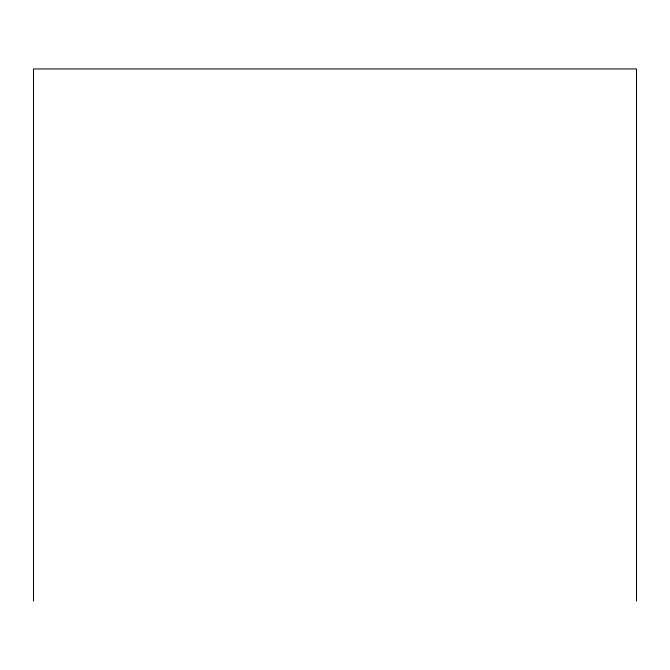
<?xml version="1.0" encoding="UTF-8"?>
<svg xmlns="http://www.w3.org/2000/svg" width="670" height="670" viewBox="0 0 670 670"><rect width="100%" height="100%" fill="white"/><g stroke="black" fill="none" stroke-linecap="round" stroke-linejoin="round"><path stroke-width="1" d="M636.5 601.049L636.5 68.951L33.5 68.951L33.5 601.049"/></g></svg>
